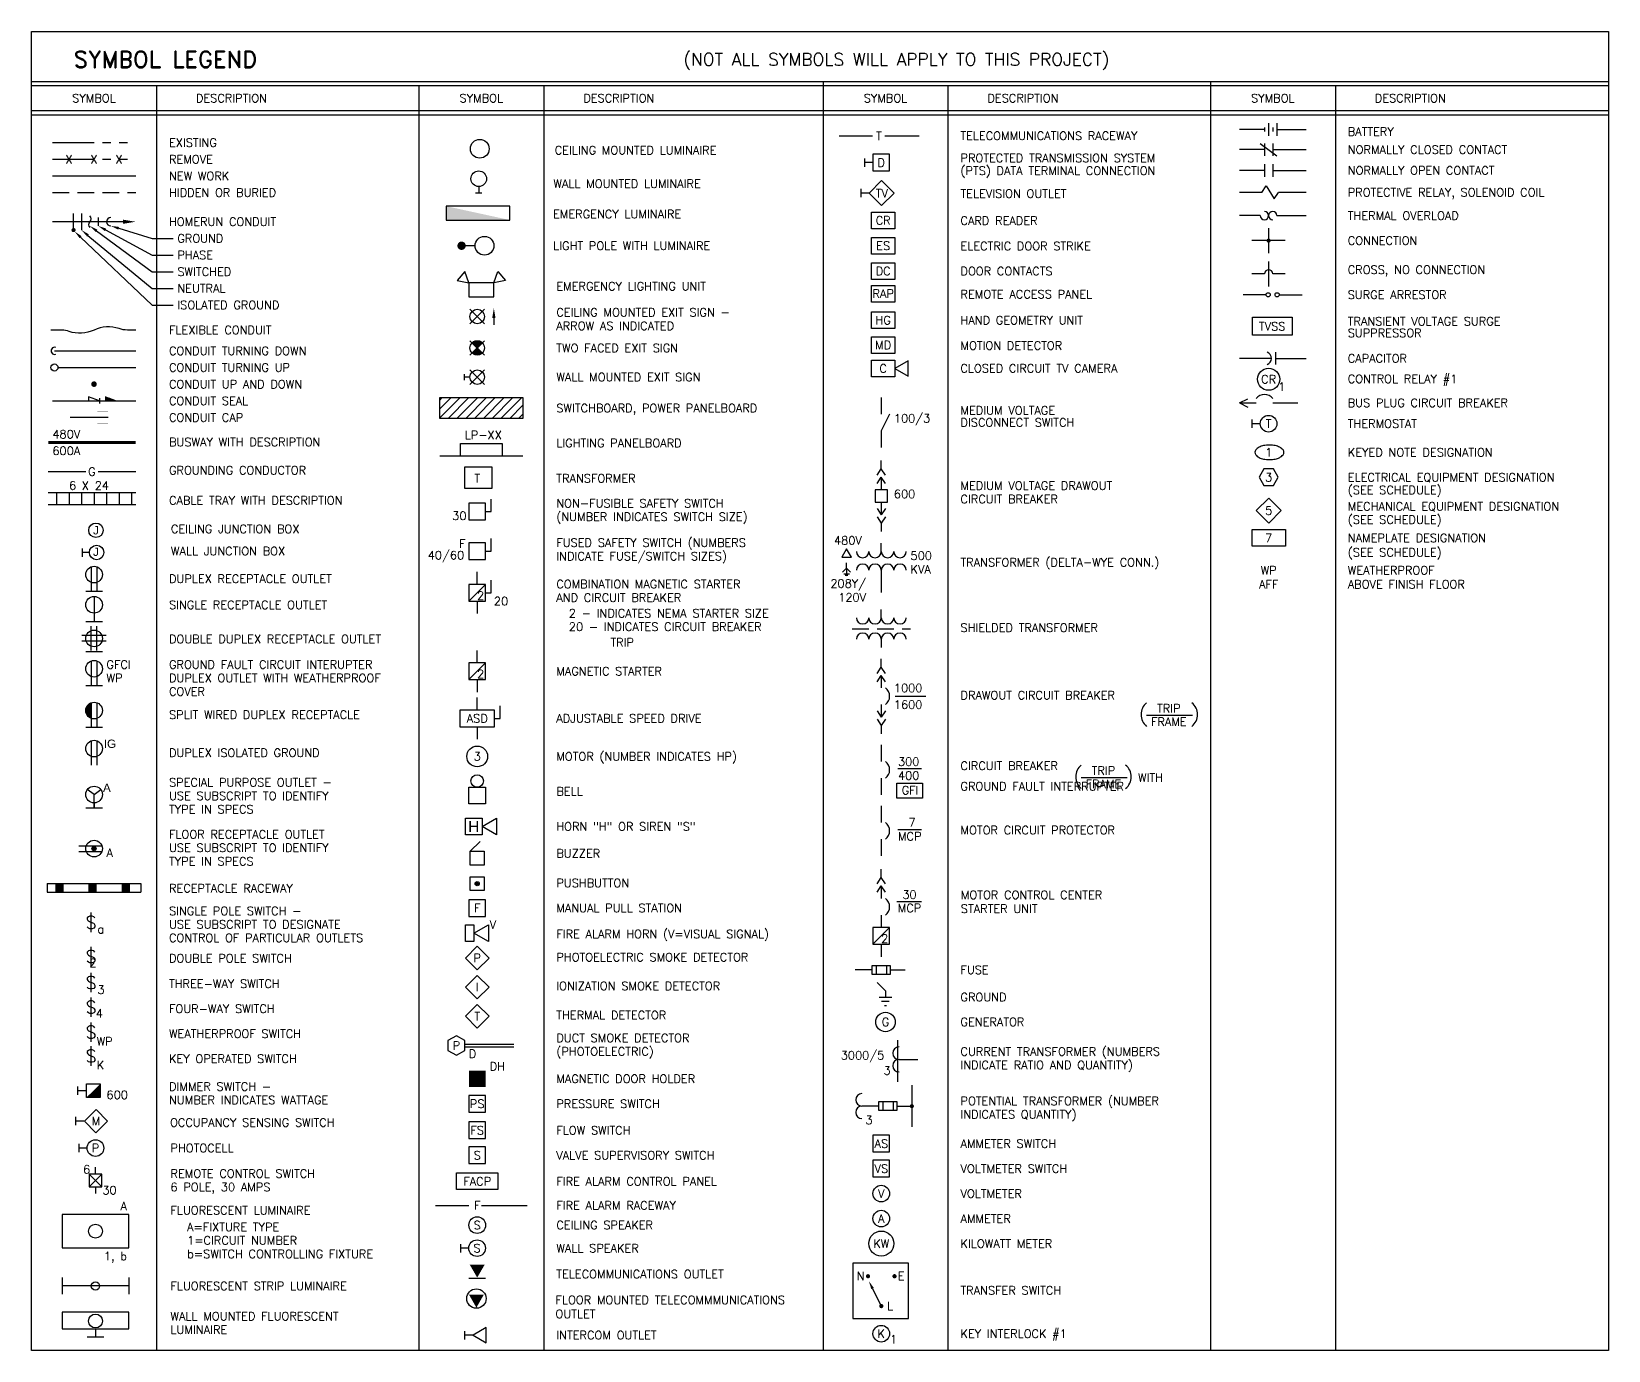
# Model space of a CAD drawing. Extents: x 4.3 to 27.9, y 0.8 to 20.6.
import ezdxf
from ezdxf.enums import TextEntityAlignment as Align

# ---------------------------------------------------------------- set-up
doc = ezdxf.new("R2010")
doc.units = 0
doc.header["$MEASUREMENT"] = 0
doc.linetypes.add('HIDDEN', pattern=[0.375, 0.25, -0.125])
doc.linetypes.add('PHANTOM2', pattern=[1.25, 0.625, -0.125, 0.125, -0.125, 0.125, -0.125])
doc.layers.get('0').update_dxf_attribs({"linetype": 'CONTINUOUS'})
doc.layers.get('Defpoints').update_dxf_attribs({"linetype": 'CONTINUOUS'})
doc.layers.add('G-ANNO-TEXT', color=7, linetype='CONTINUOUS')
doc.layers.add('text', color=7, linetype='CONTINUOUS')
doc.styles.add('ROMAND', font='romand.shx', dxfattribs={"height": 0.25})
doc.styles.add('ROMANS', font='ROMANS.shx')
doc.styles.get("Standard").update_dxf_attribs({"font": 'arial.ttf', "width": 1.001})

# ---------------------------------------------------------------- blocks, each defined once
blk = doc.blocks.new('MOTSTART')
for p, q in [((0, -6), (12, 6)), ((0, 6), (12, -6)), ((12, 6), (0, 6)), ((0, 6), (0, -6)), ((12, -6), (12, 6)), ((0, -6), (12, -6))]:
    blk.add_line(p, q)
blk = doc.blocks.new('RTELE')
blk.add_solid([(0, 0.5), (5.4, 9.9), (-5.4, 9.9)])
at = {"layer": 'text'}
blk.add_attdef('SUB', text='', height=6, dxfattribs=at).set_placement((9, 5.5), align=Align.MIDDLE)
blk = doc.blocks.new('THEROVER')
for centre, start, end in [((6, 0), 180, 90), ((18, 0), 0, 270)]:
    blk.add_arc(centre, 6, start, end)
blk = doc.blocks.new('NCCONTAC')
for p, q in [((-6, 9), (18, -9)), ((0, 9), (0, -9)), ((12, 9), (12, -9))]:
    blk.add_line(p, q)
blk = doc.blocks.new('*X40')
at = {"color": 0}
for p, q in [((125, 758.9), (125.3, 758.9)), ((125, 758.8), (125.7, 758.8)), ((125, 758.6), (126, 758.6)), ((125, 758.5), (126.3, 758.5)), ((125, 758.4), (126.7, 758.4)), ((125, 758.2), (127, 758.2)), ((125, 758.1), (127.3, 758.1)), ((125, 758), (127.7, 758)), ((125, 757.9), (128, 757.9)), ((125, 757.8), (128.3, 757.8)), ((125, 757.6), (128.7, 757.6)), ((125, 757.5), (129, 757.5)), ((125, 757.4), (129.3, 757.4)), ((125, 757.2), (129.7, 757.2)), ((125, 757.1), (130, 757.1)), ((125, 757), (130.3, 757)), ((125, 756.9), (130.7, 756.9)), ((125, 756.8), (131, 756.8)), ((125, 756.6), (131.3, 756.6)), ((125, 756.5), (131.7, 756.5)), ((125, 756.4), (132, 756.4)), ((125, 756.2), (132.3, 756.2)), ((125, 756.1), (132.7, 756.1))]:
    blk.add_line(p, q, dxfattribs=at)
blk = doc.blocks.new('TILDE')
for centre, start, end in [((1.41, -1.41), 135, 225), ((-1.41, 1.41), 315, 45)]:
    blk.add_arc(centre, 2, start, end)
blk = doc.blocks.new('MOTDISC')
for p, q in [((0, 12), (0, 0)), ((12, 12), (0, 12)), ((12, 0), (12, 12)), ((16, 6), (16, 15)), ((0, 0), (12, 0)), ((12, 6), (16, 6))]:
    blk.add_line(p, q)

msp = doc.modelspace()

# ---------------------------------------------------------------- linework, layer by layer
for p, q in [((4.274, 19.872), (27.938, 19.872)), ((4.274, 19.872), (10.087, 19.872)), ((4.274, 19.81), (10.087, 19.81)), ((6.149, 19.81), (6.149, 0.831)), ((10.087, 19.872), (16.151, 19.872)), ((10.087, 19.81), (10.087, 0.831)), ((10.087, 19.81), (16.151, 19.81)), ((11.962, 19.81), (11.962, 0.831)), ((16.151, 19.872), (16.151, 0.831)), ((16.151, 19.81), (27.938, 19.81)), ((18.026, 19.81), (18.026, 0.831)), ((21.964, 19.872), (21.964, 0.831)), ((23.839, 19.81), (23.839, 0.831)), ((4.274, 19.435), (10.087, 19.435)), ((10.087, 19.435), (16.151, 19.435)), ((16.151, 19.435), (27.938, 19.435)), ((4.274, 19.372), (10.087, 19.372)), ((10.087, 19.372), (16.151, 19.372)), ((16.151, 19.372), (27.938, 19.372)), ((22.775, 19.184), (22.775, 19.121)), ((22.838, 19.246), (22.838, 19.059)), ((22.9, 19.184), (22.9, 19.121)), ((22.963, 19.246), (22.963, 19.059)), ((16.394, 19.057), (16.894, 19.057)), ((17.081, 19.057), (17.595, 19.057)), ((22.775, 19.152), (22.4, 19.152)), ((22.963, 19.152), (23.4, 19.152)), ((16.776, 18.719), (16.776, 18.594)), ((16.901, 18.781), (16.901, 18.531)), ((17.151, 18.781), (16.901, 18.781)), ((17.151, 18.531), (17.151, 18.781)), ((22.775, 18.85), (22.4, 18.85)), ((22.9, 18.85), (23.4, 18.85)), ((16.901, 18.656), (16.776, 18.656)), ((16.901, 18.531), (17.151, 18.531)), ((22.775, 18.537), (22.4, 18.537)), ((22.775, 18.631), (22.775, 18.443)), ((22.9, 18.631), (22.9, 18.443)), ((22.9, 18.537), (23.4, 18.537)), ((10.985, 18.296), (10.985, 18.202)), ((16.719, 18.26), (16.719, 18.135)), ((17.031, 18.385), (16.844, 18.198)), ((17.219, 18.198), (17.031, 18.385)), ((22.735, 18.209), (22.8, 18.307)), ((22.8, 18.307), (22.919, 18.112)), ((11.454, 18.002), (10.495, 18.002)), ((10.495, 18.002), (10.495, 17.793)), ((10.938, 18.202), (11.032, 18.202)), ((11.454, 17.793), (11.454, 18.002)), ((16.844, 18.198), (16.719, 18.198)), ((16.844, 18.198), (17.031, 18.01)), ((17.031, 18.01), (17.219, 18.198)), ((22.735, 18.209), (22.4, 18.209)), ((22.919, 18.112), (22.985, 18.209)), ((23.4, 18.209), (22.985, 18.209)), ((5.649, 17.768), (4.587, 17.768)), ((4.899, 17.893), (4.899, 17.643)), ((5.024, 17.893), (5.024, 17.643)), ((5.274, 17.831), (5.274, 17.706)), ((10.495, 17.793), (11.454, 17.793)), ((22.713, 17.86), (22.4, 17.86)), ((22.963, 17.86), (23.4, 17.86)), ((5.011, 17.536), (6.087, 16.518)), ((5.121, 17.564), (6.087, 16.768)), ((5.25, 17.632), (6.087, 17.018)), ((5.384, 17.646), (6.087, 17.268)), ((5.582, 17.67), (6.087, 17.518)), ((6.087, 17.518), (6.399, 17.518)), ((22.838, 17.672), (22.838, 17.297)), ((10.93, 17.408), (10.79, 17.408)), ((23.088, 17.485), (22.588, 17.485)), ((6.087, 17.268), (6.399, 17.268)), ((22.838, 17.172), (22.838, 16.797)), ((6.087, 17.018), (6.399, 17.018)), ((11.212, 16.852), (10.837, 16.852)), ((10.837, 16.852), (10.837, 16.643)), ((11.212, 16.643), (11.212, 16.852)), ((22.775, 16.985), (22.588, 16.985)), ((23.088, 16.985), (22.9, 16.985)), ((6.087, 16.768), (6.399, 16.768)), ((10.837, 16.643), (11.212, 16.643)), ((22.8, 16.672), (22.456, 16.672)), ((22.996, 16.672), (23.34, 16.672)), ((6.087, 16.518), (6.399, 16.518)), ((11.071, 16.236), (10.852, 16.455)), ((11.071, 16.455), (10.852, 16.236)), ((11.212, 16.408), (11.212, 16.221)), ((10.852, 15.983), (11.071, 15.765)), ((11.071, 15.983), (10.852, 15.765)), ((11.037, 15.954), (10.887, 15.954)), ((11.03, 15.942), (10.894, 15.942)), ((11.022, 15.965), (10.901, 15.965)), ((11.019, 15.931), (10.905, 15.931)), ((11.007, 15.92), (10.916, 15.92)), ((11, 15.977), (10.924, 15.977)), ((10.996, 15.908), (10.928, 15.908)), ((10.985, 15.897), (10.939, 15.897)), ((10.973, 15.885), (10.95, 15.885)), ((10.973, 15.863), (10.95, 15.863)), ((4.618, 15.831), (5.837, 15.831)), ((11.037, 15.794), (10.887, 15.794)), ((11.03, 15.806), (10.894, 15.806)), ((11.022, 15.783), (10.901, 15.783)), ((11.019, 15.817), (10.905, 15.817)), ((11.007, 15.828), (10.916, 15.828)), ((11, 15.771), (10.924, 15.771)), ((10.996, 15.84), (10.928, 15.84)), ((10.985, 15.851), (10.939, 15.851)), ((17.428, 15.679), (17.23, 15.564)), ((17.428, 15.449), (17.428, 15.679)), ((22.88, 15.718), (22.4, 15.718)), ((22.942, 15.811), (22.942, 15.624)), ((22.942, 15.718), (23.4, 15.718)), ((4.671, 15.581), (5.837, 15.581)), ((10.767, 15.483), (10.767, 15.39)), ((10.852, 15.436), (10.767, 15.436)), ((11.071, 15.327), (10.852, 15.546)), ((10.852, 15.327), (11.071, 15.546)), ((17.23, 15.564), (17.428, 15.449)), ((4.587, 15.081), (5.837, 15.081)), ((5.295, 15.081), (5.129, 15.143)), ((5.129, 15.143), (5.129, 15.081)), ((5.129, 15.081), (5.295, 15.081)), ((5.295, 15.122), (5.295, 15.039)), ((17.026, 15.131), (17.026, 14.881)), ((22.4, 15.051), (22.525, 15.113)), ((22.4, 15.051), (22.525, 14.988)), ((22.4, 15.051), (22.65, 15.051)), ((22.9, 15.051), (23.275, 15.051)), ((5.422, 14.831), (4.854, 14.831)), ((17.151, 14.881), (17.026, 14.631)), ((22.588, 14.801), (22.588, 14.676)), ((22.713, 14.738), (22.588, 14.738)), ((10.712, 14.255), (10.712, 14.442)), ((10.712, 14.442), (11.337, 14.442)), ((11.337, 14.442), (11.337, 14.255)), ((17.026, 14.631), (17.026, 14.381)), ((10.399, 14.255), (11.649, 14.255)), ((4.524, 14.018), (5.087, 14.018)), ((5.274, 14.018), (5.837, 14.018)), ((10.772, 14.084), (10.772, 13.77)), ((11.187, 14.084), (10.772, 14.084)), ((11.187, 13.77), (11.187, 14.084)), ((16.964, 13.965), (17.026, 14.058)), ((17.026, 14.058), (17.026, 14.183)), ((17.089, 13.965), (17.026, 14.058)), ((10.772, 13.77), (11.187, 13.77)), ((17.12, 13.746), (16.932, 13.746)), ((16.932, 13.746), (16.932, 13.558)), ((16.964, 13.84), (17.026, 13.933)), ((17.089, 13.84), (17.026, 13.933)), ((17.026, 13.933), (17.026, 13.746)), ((17.12, 13.558), (17.12, 13.746)), ((4.524, 13.706), (5.837, 13.706)), ((5.837, 13.518), (4.524, 13.518)), ((4.649, 13.706), (4.649, 13.518)), ((4.837, 13.706), (4.837, 13.518)), ((5.024, 13.706), (5.024, 13.518)), ((5.212, 13.706), (5.212, 13.518)), ((5.399, 13.706), (5.399, 13.518)), ((5.587, 13.706), (5.587, 13.518)), ((5.774, 13.706), (5.774, 13.518)), ((10.837, 13.543), (10.837, 13.293)), ((11.087, 13.543), (10.837, 13.543)), ((11.087, 13.293), (11.087, 13.543)), ((11.17, 13.418), (11.17, 13.605)), ((16.932, 13.558), (17.12, 13.558)), ((17.026, 13.558), (17.026, 13.371)), ((10.837, 13.293), (11.087, 13.293)), ((11.087, 13.418), (11.17, 13.418)), ((16.964, 13.465), (17.026, 13.371)), ((16.964, 13.34), (17.026, 13.246)), ((17.089, 13.465), (17.026, 13.371)), ((17.089, 13.34), (17.026, 13.246)), ((17.026, 13.246), (17.026, 13.121)), ((5.032, 12.867), (5.032, 12.742)), ((5.137, 12.805), (5.032, 12.805)), ((10.837, 12.952), (10.837, 12.702)), ((11.087, 12.952), (10.837, 12.952)), ((11.087, 12.702), (11.087, 12.952)), ((11.087, 12.827), (11.17, 12.827)), ((11.17, 12.827), (11.17, 13.015)), ((17.026, 12.819), (17.026, 12.944)), ((5.17, 12.591), (5.17, 12.223)), ((5.254, 12.591), (5.254, 12.223)), ((10.837, 12.702), (11.087, 12.702)), ((16.505, 12.569), (16.446, 12.51)), ((16.505, 12.569), (16.505, 12.652)), ((16.505, 12.569), (16.505, 12.486)), ((16.505, 12.569), (16.564, 12.51)), ((11.087, 12.325), (10.837, 12.075)), ((10.962, 12.325), (10.962, 12.513)), ((16.464, 12.486), (16.547, 12.486)), ((16.484, 12.465), (16.526, 12.465)), ((16.505, 12.444), (16.505, 12.444)), ((17.026, 12.538), (17.026, 12.205)), ((5.087, 12.223), (5.337, 12.223)), ((5.212, 12.145), (5.212, 11.77)), ((10.962, 12.075), (10.962, 11.888)), ((17.026, 11.826), (17.026, 11.951)), ((5.087, 11.77), (5.337, 11.77)), ((5.17, 11.332), (5.17, 11.699)), ((5.254, 11.332), (5.254, 11.699)), ((5.396, 11.557), (5.028, 11.557)), ((5.396, 11.474), (5.028, 11.474)), ((17.026, 11.503), (17.026, 11.378)), ((5.087, 11.318), (5.337, 11.318)), ((5.17, 11.179), (5.17, 10.811)), ((5.254, 11.179), (5.254, 10.811)), ((10.837, 11.149), (10.837, 10.899)), ((11.087, 11.149), (10.837, 10.899)), ((11.087, 11.149), (10.837, 11.149)), ((10.962, 11.149), (10.962, 11.336)), ((11.087, 10.899), (11.087, 11.149)), ((17.026, 11.085), (17.026, 11.21)), ((10.837, 10.899), (11.087, 10.899)), ((10.962, 10.899), (10.962, 10.711)), ((16.964, 10.991), (17.026, 11.085)), ((16.964, 10.866), (17.026, 10.96)), ((17.089, 10.991), (17.026, 11.085)), ((17.089, 10.866), (17.026, 10.96)), ((17.026, 10.96), (17.026, 10.772)), ((5.087, 10.811), (5.337, 10.811)), ((5.097, 10.391), (5.097, 10.474)), ((5.108, 10.37), (5.108, 10.495)), ((5.118, 10.36), (5.118, 10.505)), ((5.129, 10.349), (5.129, 10.516)), ((5.139, 10.339), (5.139, 10.526)), ((5.149, 10.328), (5.149, 10.537)), ((5.16, 10.328), (5.16, 10.537)), ((5.17, 10.55), (5.17, 10.183)), ((5.254, 10.55), (5.254, 10.183)), ((10.7, 10.441), (10.7, 10.191)), ((11.223, 10.441), (10.7, 10.441)), ((10.962, 10.441), (10.962, 10.628)), ((11.223, 10.191), (11.223, 10.441)), ((11.307, 10.316), (11.307, 10.503)), ((16.964, 10.428), (17.026, 10.335)), ((17.026, 10.522), (17.026, 10.335)), ((17.089, 10.428), (17.026, 10.335)), ((17.234, 10.647), (17.693, 10.647)), ((5.087, 10.183), (5.337, 10.183)), ((10.7, 10.191), (11.223, 10.191)), ((10.962, 10.191), (10.962, 10.003)), ((11.223, 10.316), (11.307, 10.316)), ((16.964, 10.303), (17.026, 10.21)), ((17.089, 10.303), (17.026, 10.21)), ((17.026, 10.21), (17.026, 10.085)), ((21.007, 10.363), (21.695, 10.363)), ((5.17, 9.979), (5.17, 9.612)), ((5.254, 9.979), (5.254, 9.612)), ((17.026, 9.917), (17.026, 9.667)), ((17.276, 9.562), (17.63, 9.562)), ((5.212, 9.173), (5.111, 9.247)), ((5.212, 9.173), (5.313, 9.247)), ((10.837, 9.284), (11.087, 9.284)), ((10.837, 9.034), (10.837, 9.284)), ((11.087, 9.284), (11.087, 9.034)), ((17.026, 9.417), (17.026, 9.167)), ((20.026, 9.429), (20.714, 9.429)), ((5.212, 8.975), (5.212, 9.173)), ((5.212, 9.037), (5.212, 8.975)), ((11.087, 9.034), (10.837, 9.034)), ((17.026, 9.004), (17.026, 8.754)), ((5.087, 8.975), (5.337, 8.975)), ((10.785, 8.568), (10.785, 8.818)), ((10.785, 8.818), (11.035, 8.818)), ((11.035, 8.818), (11.035, 8.568)), ((11.035, 8.693), (11.254, 8.818)), ((11.254, 8.818), (11.254, 8.568)), ((11.035, 8.568), (10.785, 8.568)), ((11.254, 8.568), (11.035, 8.693)), ((17.276, 8.65), (17.63, 8.65)), ((4.983, 8.403), (5.33, 8.403)), ((4.983, 8.32), (5.33, 8.32)), ((10.858, 8.321), (11.005, 8.468)), ((10.858, 8.113), (10.858, 8.321)), ((10.858, 8.321), (11.066, 8.321)), ((11.066, 8.321), (11.066, 8.113)), ((17.026, 8.504), (17.026, 8.254)), ((11.066, 8.113), (10.858, 8.113)), ((17.026, 7.927), (17.026, 8.052)), ((4.509, 7.836), (5.915, 7.836)), ((4.509, 7.836), (4.509, 7.706)), ((5.915, 7.836), (5.915, 7.706)), ((10.858, 7.731), (10.858, 7.939)), ((10.858, 7.939), (11.066, 7.939)), ((11.066, 7.939), (11.066, 7.731)), ((16.964, 7.833), (17.026, 7.927)), ((17.089, 7.833), (17.026, 7.927)), ((4.509, 7.706), (5.915, 7.706)), ((10.837, 7.595), (10.837, 7.345)), ((11.087, 7.595), (10.837, 7.595)), ((11.066, 7.731), (10.858, 7.731)), ((11.087, 7.345), (11.087, 7.595)), ((16.964, 7.708), (17.026, 7.802)), ((17.089, 7.708), (17.026, 7.802)), ((17.026, 7.802), (17.026, 7.614)), ((5.164, 7.401), (5.164, 7.109)), ((10.837, 7.345), (11.087, 7.345)), ((17.026, 7.364), (17.026, 7.177)), ((17.257, 7.568), (17.627, 7.568)), ((10.785, 6.97), (10.785, 7.22)), ((10.785, 7.22), (10.91, 7.22)), ((10.91, 7.095), (11.129, 7.22)), ((10.91, 7.22), (10.91, 6.97)), ((11.129, 7.22), (11.129, 6.97)), ((16.901, 7.177), (16.901, 6.927)), ((17.151, 7.177), (16.901, 6.927)), ((17.151, 7.177), (16.901, 7.177)), ((17.151, 6.927), (17.151, 7.177)), ((5.164, 6.889), (5.164, 6.597)), ((10.91, 6.97), (10.785, 6.97)), ((10.962, 6.897), (10.785, 6.72)), ((11.129, 6.97), (10.91, 7.095)), ((11.139, 6.72), (10.962, 6.897)), ((16.901, 6.927), (17.151, 6.927)), ((17.026, 6.927), (17.026, 6.739)), ((10.785, 6.72), (10.962, 6.543)), ((10.962, 6.543), (11.139, 6.72)), ((5.164, 6.498), (5.164, 6.206)), ((10.962, 6.459), (10.785, 6.283)), ((11.139, 6.283), (10.962, 6.459)), ((16.884, 6.543), (16.634, 6.543)), ((17.165, 6.605), (16.884, 6.605)), ((16.884, 6.605), (16.884, 6.48)), ((16.884, 6.48), (17.165, 6.48)), ((16.947, 6.605), (16.947, 6.48)), ((17.103, 6.605), (17.103, 6.48)), ((17.165, 6.48), (17.165, 6.605)), ((17.165, 6.543), (17.384, 6.543)), ((10.785, 6.283), (10.962, 6.106)), ((10.962, 6.106), (11.139, 6.283)), ((16.964, 6.351), (17.089, 6.226)), ((17.089, 6.226), (17.089, 6.132)), ((5.164, 6.128), (5.164, 5.836)), ((10.962, 6.022), (10.785, 5.845)), ((11.139, 5.845), (10.962, 6.022)), ((16.995, 6.132), (17.182, 6.132)), ((17.031, 6.07), (17.146, 6.07)), ((17.073, 6.007), (17.104, 6.007)), ((5.164, 5.754), (5.164, 5.462)), ((10.785, 5.845), (10.962, 5.668)), ((10.962, 5.668), (11.139, 5.845)), ((10.649, 5.553), (10.523, 5.48)), ((10.523, 5.48), (10.523, 5.334)), ((10.776, 5.48), (10.649, 5.553)), ((10.776, 5.334), (10.776, 5.48)), ((17.271, 5.489), (17.271, 4.864)), ((5.164, 5.396), (5.164, 5.104)), ((10.523, 5.334), (10.649, 5.261)), ((10.649, 5.261), (10.776, 5.334)), ((10.776, 5.428), (11.514, 5.428)), ((10.776, 5.386), (11.514, 5.386)), ((17.292, 5.198), (17.573, 5.198)), ((4.962, 4.791), (4.962, 4.666)), ((5.097, 4.625), (5.097, 4.833)), ((5.097, 4.833), (5.306, 4.833)), ((5.306, 4.833), (5.306, 4.625)), ((17.485, 4.81), (17.485, 4.185)), ((5.087, 4.729), (4.962, 4.729)), ((5.306, 4.625), (5.097, 4.625)), ((10.837, 4.657), (10.837, 4.407)), ((11.087, 4.657), (10.837, 4.657)), ((11.087, 4.407), (11.087, 4.657)), ((16.985, 4.497), (16.735, 4.497)), ((17.266, 4.56), (16.985, 4.56)), ((16.985, 4.56), (16.985, 4.435)), ((17.047, 4.56), (17.047, 4.435)), ((17.204, 4.56), (17.204, 4.435)), ((17.266, 4.435), (17.266, 4.56)), ((17.266, 4.497), (17.485, 4.497)), ((4.932, 4.337), (4.932, 4.212)), ((5.057, 4.274), (4.932, 4.274)), ((10.837, 4.407), (11.087, 4.407)), ((10.837, 4.26), (10.837, 4.01)), ((11.087, 4.26), (10.837, 4.26)), ((11.087, 4.01), (11.087, 4.26)), ((16.985, 4.435), (17.266, 4.435)), ((16.901, 4.06), (16.901, 3.81)), ((17.151, 4.06), (16.901, 4.06)), ((17.151, 3.81), (17.151, 4.06)), ((4.984, 3.931), (4.984, 3.806)), ((5.109, 3.868), (4.984, 3.868)), ((10.837, 4.01), (11.087, 4.01)), ((11.087, 3.885), (10.837, 3.885)), ((10.837, 3.885), (10.837, 3.635)), ((11.087, 3.635), (11.087, 3.885)), ((16.901, 3.81), (17.151, 3.81)), ((5.234, 3.475), (5.234, 3.58)), ((10.837, 3.635), (11.087, 3.635)), ((10.649, 3.494), (11.274, 3.494)), ((10.649, 3.244), (10.649, 3.494)), ((11.274, 3.494), (11.274, 3.244)), ((5.234, 3.288), (5.234, 3.184)), ((11.274, 3.244), (10.649, 3.244)), ((4.734, 2.872), (4.734, 2.372)), ((5.734, 2.872), (4.734, 2.872)), ((5.734, 2.372), (5.734, 2.872)), ((10.337, 3.008), (10.837, 3.008)), ((11.024, 3.008), (11.712, 3.008)), ((4.734, 2.372), (5.734, 2.372)), ((10.71, 2.428), (10.71, 2.303)), ((10.835, 2.366), (10.71, 2.366)), ((17.432, 2.143), (16.599, 2.143)), ((16.599, 2.143), (16.599, 1.31)), ((17.432, 1.31), (17.432, 2.143)), ((4.734, 1.924), (4.734, 1.674)), ((5.734, 1.924), (5.734, 1.674)), ((10.837, 1.914), (11.087, 1.914)), ((5.734, 1.799), (4.734, 1.799)), ((16.895, 1.76), (17.026, 1.497)), ((5.734, 1.408), (4.734, 1.408)), ((4.734, 1.408), (4.734, 1.158)), ((5.734, 1.158), (5.734, 1.408)), ((16.599, 1.31), (17.432, 1.31)), ((4.734, 1.158), (5.734, 1.158)), ((5.359, 1.033), (5.109, 1.033)), ((5.234, 1.158), (5.234, 1.033)), ((10.774, 0.998), (10.774, 1.123)), ((10.899, 1.061), (10.774, 1.061)), ((11.097, 1.176), (10.899, 1.061)), ((10.899, 1.061), (11.097, 0.946)), ((11.097, 0.946), (11.097, 1.176))]:
    msp.add_line(p, q)
at = {"linetype": 'PHANTOM2'}
for p, q in [((4.587, 18.956), (5.837, 18.956)), ((4.587, 18.706), (5.837, 18.706))]:
    msp.add_line(p, q, dxfattribs=at)
at = {"color": 7}
msp.add_line((4.587, 18.456), (5.837, 18.456), dxfattribs=at)
at = {"linetype": 'HIDDEN'}
for p, q in [((4.587, 18.206), (5.837, 18.206)), ((16.589, 11.659), (17.464, 11.659))]:
    msp.add_line(p, q, dxfattribs=at)
at = {"color": 0}
for p, q in [((10.399, 14.826), (10.704, 15.13)), ((10.399, 15.091), (10.438, 15.13)), ((10.399, 14.959), (10.571, 15.13)), ((10.524, 14.818), (10.836, 15.13)), ((10.656, 14.818), (10.969, 15.13)), ((10.789, 14.818), (11.101, 15.13)), ((10.921, 14.818), (11.234, 15.13)), ((11.054, 14.818), (11.367, 15.13)), ((11.187, 14.818), (11.499, 15.13)), ((11.319, 14.818), (11.632, 15.13)), ((11.452, 14.818), (11.649, 15.016)), ((11.584, 14.818), (11.649, 14.883))]:
    msp.add_line(p, q, dxfattribs=at)
for points in [[(16.879, 17.911), (17.23, 17.911), (17.23, 17.661), (16.879, 17.661), (16.879, 17.911)], [(16.879, 17.531), (17.23, 17.531), (17.23, 17.281), (16.879, 17.281), (16.879, 17.531)], [(16.879, 17.151), (17.23, 17.151), (17.23, 16.901), (16.879, 16.901), (16.879, 17.151)], [(16.879, 16.812), (17.23, 16.812), (17.23, 16.562), (16.879, 16.562), (16.879, 16.812)], [(16.879, 16.414), (17.23, 16.414), (17.23, 16.164), (16.879, 16.164), (16.879, 16.414)], [(16.879, 16.041), (17.23, 16.041), (17.23, 15.791), (16.879, 15.791), (16.879, 16.041)], [(16.879, 15.689), (17.23, 15.689), (17.23, 15.439), (16.879, 15.439), (16.879, 15.689)], [(22.589, 13.148), (23.089, 13.148), (23.089, 12.898), (22.589, 12.898), (22.589, 13.148)]]:
    msp.add_lwpolyline(points)
for points, const_width in [([(4.889, 17.643, 1), (4.92, 17.643, 1)], 0.0312), ([(22.822, 17.485, 1), (22.853, 17.485, 1)], 0.0312), ([(10.696, 17.408, 1), (10.759, 17.408, 1)], 0.0624), ([(5.191, 15.331, 1), (5.233, 15.331, 1)], 0.0417), ([(17.469, 4.497, 1), (17.5, 4.497, 1)], 0.0312), ([(16.811, 1.945, 1), (16.842, 1.945, 1)], 0.0312), ([(17.208, 1.945, 1), (17.24, 1.945, 1)], 0.0312), ([(17.01, 1.497, 1), (17.042, 1.497, 1)], 0.0312)]:
    msp.add_lwpolyline(points, format="xyb", close=True, dxfattribs=dict(const_width=const_width))
for points in [[(10.837, 16.852), (10.778, 17.019), (10.662, 16.884)], [(11.212, 16.852), (11.271, 17.019), (11.386, 16.884)], [(10.399, 15.13), (11.649, 15.13), (11.649, 14.818), (10.399, 14.818)], [(22.911, 13.808), (22.983, 13.933), (22.911, 14.058), (22.766, 14.058), (22.694, 13.933), (22.766, 13.808)], [(22.839, 13.247), (23.026, 13.434), (22.839, 13.622), (22.651, 13.434)], [(16.577, 12.736), (16.505, 12.861), (16.433, 12.736)], [(5.416, 4.273), (5.242, 4.448), (5.067, 4.274), (5.241, 4.099)], [(17.151, 3.685), (16.901, 3.685), (16.901, 3.435), (17.151, 3.435)]]:
    msp.add_lwpolyline(points, close=True)
msp.add_lwpolyline([(5.837, 16.143), (5.712, 16.143, -0.082763), (5.587, 16.164, 0.195327), (5.212, 16.143, -0.195327), (4.837, 16.122, 0.066549), (4.733, 16.143), (4.566, 16.143)], format="xyb")
for points, const_width in [([(5.262, 14.914), (5.422, 14.914), (5.422, 14.747), (5.262, 14.747)], 0.00417), ([(4.524, 14.456), (5.837, 14.456)], 0.0417), ([(4.629, 7.768), (4.754, 7.768)], 0.125), ([(5.129, 7.768), (5.254, 7.768)], 0.125), ([(5.629, 7.768), (5.754, 7.768)], 0.125)]:
    msp.add_lwpolyline(points, dxfattribs=dict(const_width=const_width))
msp.add_lwpolyline([(22.63, 14.308, 0.174705), (22.644, 14.271, 0.104203), (22.694, 14.23, 0.064948), (22.761, 14.207, 0.051099), (22.849, 14.198, 0.051099), (22.938, 14.207, 0.064948), (23.004, 14.23, 0.104203), (23.054, 14.271, 0.174705), (23.068, 14.308, 0.174705), (23.054, 14.345, 0.104203), (23.004, 14.385, 0.064948), (22.938, 14.408, 0.051099), (22.849, 14.417, 0.051099), (22.761, 14.408, 0.064948), (22.694, 14.385, 0.104203), (22.644, 14.345, 0.174705)], format="xyb", close=True)
for centre, radius in [((11, 18.863), 0.141), ((10.985, 18.413), 0.117), ((11.071, 17.408), 0.141), ((22.831, 16.672), 0.0312), ((22.965, 16.672), 0.0312), ((10.962, 16.346), 0.109), ((10.962, 15.874), 0.109), ((4.618, 15.581), 0.0527), ((10.962, 15.436), 0.109), ((22.838, 15.405), 0.166), ((22.838, 14.738), 0.125), ((5.241, 13.138), 0.109), ((5.251, 12.805), 0.109), ((5.212, 12.473), 0.125), ((5.212, 12.02), 0.125), ((5.212, 11.515), 0.125), ((5.212, 11.061), 0.125), ((5.212, 10.433), 0.125), ((5.212, 9.862), 0.125), ((10.962, 9.745), 0.156), ((10.962, 9.377), 0.0938), ((5.212, 9.173), 0.125), ((5.212, 8.361), 0.125), ((5.212, 8.361), 0.0312), ((5.212, 8.361), 0.0208), ((5.212, 8.361), 0.0104), ((10.962, 7.835), 0.0312), ((10.962, 7.835), 0.0208), ((10.962, 7.835), 0.0104), ((17.089, 5.76), 0.146), ((5.234, 3.868), 0.125), ((17.026, 3.185), 0.125), ((17.026, 2.81), 0.125), ((5.234, 2.622), 0.104), ((10.962, 2.712), 0.125), ((17.026, 2.435), 0.188), ((10.96, 2.366), 0.125), ((5.234, 1.799), 0.0625), ((10.95, 1.61), 0.146), ((5.234, 1.273), 0.104), ((17.026, 1.083), 0.125)]:
    msp.add_circle(centre, radius)
for centre, radius, start, end in [((5.462, 17.768), 0.0625, 90, 270), ((22.838, 16.985), 0.0625, 0, 180), ((4.621, 15.831), 0.0527, 70.5288, 289.4712), ((22.779, 15.718), 0.101, 292.1663, 67.8337), ((22.775, 15.02), 0.156, 36.8699, 143.1301), ((16.745, 12.819), 0.0938, 180, 0), ((16.932, 12.819), 0.0938, 180, 0), ((17.12, 12.819), 0.0938, 180, 0), ((17.307, 12.819), 0.0938, 180, 0), ((16.745, 12.538), 0.0938, 0, 180), ((16.932, 12.538), 0.0938, 0, 180), ((17.12, 12.538), 0.0938, 0, 180), ((17.307, 12.538), 0.0938, 0, 180), ((16.745, 11.826), 0.0938, 180, 0), ((16.745, 11.503), 0.0938, 0, 180), ((16.932, 11.826), 0.0938, 180, 0), ((16.932, 11.503), 0.0938, 0, 180), ((17.12, 11.826), 0.0938, 180, 0), ((17.12, 11.503), 0.0938, 0, 180), ((17.307, 11.826), 0.0938, 180, 0), ((17.307, 11.503), 0.0938, 0, 180), ((16.995, 10.647), 0.156, 306.8699, 53.1301), ((21.153, 10.373), 0.229, 129.4725, 230.5275), ((21.542, 10.373), 0.229, 309.4725, 50.5275), ((16.995, 9.542), 0.156, 306.8699, 53.1301), ((20.172, 9.439), 0.229, 129.4725, 230.5275), ((20.547, 9.439), 0.229, 309.4725, 50.5275), ((16.995, 8.629), 0.156, 306.8699, 53.1301), ((16.995, 7.489), 0.156, 306.8699, 53.1301), ((17.292, 5.291), 0.0938, 90, 270), ((17.292, 5.104), 0.0938, 90, 270), ((16.735, 4.591), 0.0938, 90, 270), ((16.735, 4.404), 0.0938, 90, 270)]:
    msp.add_arc(centre, radius, start, end)
for points in [[(10.495, 18.002), (10.495, 17.793), (11.454, 17.793)], [(5.649, 17.799), (5.649, 17.737), (5.837, 17.768)], [(4.997, 17.521), (5.025, 17.551), (4.92, 17.622)], [(5.108, 17.547), (5.134, 17.58), (5.024, 17.643)], [(5.238, 17.615), (5.262, 17.648), (5.149, 17.706)], [(5.375, 17.628), (5.394, 17.665), (5.274, 17.706)], [(5.576, 17.65), (5.588, 17.69), (5.462, 17.706)], [(11.188, 16.325), (11.236, 16.325), (11.212, 16.471)], [(10.837, 5.032), (10.837, 4.782), (11.087, 5.032), (11.087, 4.782)], [(5.306, 4.833), (5.097, 4.625), (5.306, 4.625)], [(10.962, 1.925), (11.075, 2.12), (10.849, 2.12)], [(16.876, 1.751), (16.913, 1.77), (16.839, 1.872)]]:
    msp.add_solid(points)
at = {"layer": 'Defpoints'}
msp.add_lwpolyline([(4.274, 20.622), (27.938, 20.622), (27.938, 0.831), (4.274, 0.831)], close=True, dxfattribs=at)
at = {"layer": 'G-ANNO-TEXT'}
for points in [[(22.597, 16.334), (23.193, 16.334), (23.193, 16.064), (22.597, 16.064)], [(17.258, 9.344), (17.645, 9.344), (17.645, 9.121), (17.258, 9.121)]]:
    msp.add_lwpolyline(points, close=True, dxfattribs=at)

# ---------------------------------------------------------------- block references
for name, p, xscale, yscale, zscale in [('NCCONTAC', (22.775, 18.85), 0.0104166666666714, 0.0104166666666714, 0.0104166666666714), ('TILDE', (5.149, 17.768), 0.03125, 0.03125, 0.03125), ('THEROVER', (22.713, 17.86), 0.0104166666666714, 0.0104166666666714, 0.0104166666666714), ('*X40', (2.776, -0.669), 0.0208333333333286, 0.0208333333333286, 0.0208333333333286), ('MOTDISC', (10.837, 12.075), 0.0208333333333286, 0.0208333333333286, 0.0208333333333286), ('MOTSTART', (5.14, 3.382), 0.015625, 0.015625, 0.015625), ('RTELE', (10.95, 1.464), 0.0208333333333286, 0.0208333333333286, 0.0208333333333286)]:
    msp.add_blockref(name, p, dxfattribs=dict(xscale=xscale, yscale=yscale, zscale=zscale))

# ---------------------------------------------------------------- texts
for s, height, style, p in [('SYMBOL LEGEND', 0.25, 'ROMAND', (4.907, 20.08)), ('(NOT ALL SYMBOLS WILL APPLY TO THIS PROJECT)', 0.1875, 'ROMANS', (14.057, 20.111)), ('BATTERY', 0.125, 'ROMANS', (24.025, 19.059)), ('EXISTING', 0.125, 'ROMANS', (6.337, 18.893)), ('TELECOMMUNICATIONS RACEWAY', 0.125, 'ROMANS', (18.212, 18.995)), ('REMOVE', 0.125, 'ROMANS', (6.337, 18.643)), ('CEILING MOUNTED LUMINAIRE', 0.125, 'ROMANS', (12.125, 18.779)), ('PROTECTED TRANSMISSION SYSTEM', 0.125, 'ROMANS', (18.214, 18.662)), ('NORMALLY CLOSED CONTACT', 0.125, 'ROMANS', (24.025, 18.787)), ('NEW WORK', 0.125, 'ROMANS', (6.337, 18.393)), ('(PTS) DATA TERMINAL CONNECTION', 0.125, 'ROMANS', (18.214, 18.471)), ('NORMALLY OPEN CONTACT', 0.125, 'ROMANS', (24.025, 18.475)), ('HIDDEN OR BURIED', 0.125, 'ROMANS', (6.337, 18.143)), ('WALL MOUNTED LUMINAIRE', 0.125, 'ROMANS', (12.105, 18.276)), ('TELEVISION OUTLET', 0.125, 'ROMANS', (18.214, 18.128)), ('PROTECTIVE RELAY, SOLENOID COIL', 0.125, 'ROMANS', (24.025, 18.147)), ('HOMERUN CONDUIT', 0.125, 'ROMANS', (6.337, 17.706)), ('EMERGENCY LUMINAIRE', 0.125, 'ROMANS', (12.1, 17.82)), ('CARD READER', 0.125, 'ROMANS', (18.214, 17.722)), ('THERMAL OVERLOAD', 0.125, 'ROMANS', (24.025, 17.797)), ('GROUND', 0.125, 'ROMANS', (6.462, 17.456)), ('CONNECTION', 0.125, 'ROMANS', (24.025, 17.422)), ('PHASE', 0.125, 'ROMANS', (6.462, 17.206)), ('LIGHT POLE WITH LUMINAIRE', 0.125, 'ROMANS', (12.102, 17.345)), ('ELECTRIC DOOR STRIKE', 0.125, 'ROMANS', (18.214, 17.341)), ('SWITCHED', 0.125, 'ROMANS', (6.462, 16.956)), ('DOOR CONTACTS', 0.125, 'ROMANS', (18.214, 16.964)), ('CROSS, NO CONNECTION', 0.125, 'ROMANS', (24.025, 16.985)), ('NEUTRAL', 0.125, 'ROMANS', (6.462, 16.706)), ('EMERGENCY LIGHTING UNIT', 0.125, 'ROMANS', (12.149, 16.738)), ('ISOLATED GROUND', 0.125, 'ROMANS', (6.462, 16.456)), ('REMOTE ACCESS PANEL', 0.125, 'ROMANS', (18.214, 16.618)), ('SURGE ARRESTOR', 0.125, 'ROMANS', (24.025, 16.61)), ('CEILING MOUNTED EXIT SIGN -', 0.125, 'ROMANS', (12.149, 16.346)), ('HAND GEOMETRY UNIT', 0.125, 'ROMANS', (18.214, 16.228)), ('TRANSIENT VOLTAGE SURGE', 0.125, 'ROMANS', (24.025, 16.212)), ('FLEXIBLE CONDUIT', 0.125, 'ROMANS', (6.337, 16.081)), ('ARROW AS INDICATED', 0.125, 'ROMANS', (12.149, 16.143)), ('SUPPRESSOR', 0.125, 'ROMANS', (24.025, 16.037)), ('CONDUIT TURNING DOWN', 0.125, 'ROMANS', (6.337, 15.768)), ('TWO FACED EXIT SIGN', 0.125, 'ROMANS', (12.149, 15.811)), ('MOTION DETECTOR', 0.125, 'ROMANS', (18.214, 15.848)), ('CONDUIT TURNING UP', 0.125, 'ROMANS', (6.337, 15.518)), ('CLOSED CIRCUIT TV CAMERA', 0.125, 'ROMANS', (18.212, 15.506)), ('CAPACITOR', 0.125, 'ROMANS', (24.025, 15.655)), ('CONDUIT UP AND DOWN', 0.125, 'ROMANS', (6.337, 15.268)), ('WALL MOUNTED EXIT SIGN', 0.125, 'ROMANS', (12.149, 15.374)), ('CONTROL RELAY #1', 0.125, 'ROMANS', (24.025, 15.348)), ('1', 0.125, 'ROMANS', (22.98, 15.229)), ('CONDUIT SEAL', 0.125, 'ROMANS', (6.337, 15.018)), ('SWITCHBOARD, POWER PANELBOARD', 0.125, 'ROMANS', (12.149, 14.909)), ('MEDIUM VOLTAGE', 0.125, 'ROMANS', (18.214, 14.875)), ('BUS PLUG CIRCUIT BREAKER', 0.125, 'ROMANS', (24.025, 14.988)), ('CONDUIT CAP', 0.125, 'ROMANS', (6.337, 14.768)), ('100/3', 0.125, 'ROMANS', (17.214, 14.756)), ('DISCONNECT SWITCH', 0.125, 'ROMANS', (18.214, 14.694)), ('THERMOSTAT', 0.125, 'ROMANS', (24.025, 14.676)), ('480V', 0.125, 'ROMANS', (4.587, 14.518)), ('BUSWAY WITH DESCRIPTION', 0.125, 'ROMANS', (6.337, 14.399)), ('LP-XX', 0.125, 'ROMANS', (10.774, 14.505)), ('LIGHTING PANELBOARD', 0.125, 'ROMANS', (12.149, 14.385)), ('600A', 0.125, 'ROMANS', (4.587, 14.268)), ('KEYED NOTE DESIGNATION', 0.125, 'ROMANS', (24.026, 14.245)), ('GROUNDING CONDUCTOR', 0.125, 'ROMANS', (6.337, 13.976)), ('TRANSFORMER', 0.125, 'ROMANS', (12.149, 13.855)), ('ELECTRICAL EQUIPMENT DESIGNATION', 0.125, 'ROMANS', (24.026, 13.87)), ('6 X 24', 0.125, 'ROMANS', (4.837, 13.747)), ('600', 0.125, 'ROMANS', (17.214, 13.621)), ('MEDIUM VOLTAGE DRAWOUT', 0.125, 'ROMANS', (18.214, 13.746)), ('(SEE SCHEDULE)', 0.125, 'ROMANS', (24.026, 13.68)), ('CABLE TRAY WITH DESCRIPTION', 0.125, 'ROMANS', (6.337, 13.524)), ('NON-FUSIBLE SAFETY SWITCH', 0.125, 'ROMANS', (12.149, 13.48)), ('CIRCUIT BREAKER', 0.125, 'ROMANS', (18.214, 13.543)), ('MECHANICAL EQUIPMENT DESIGNATION', 0.125, 'ROMANS', (24.026, 13.434)), ('30', 0.125, 'ROMANS', (10.587, 13.293)), ('(NUMBER INDICATES SWITCH SIZE)', 0.125, 'ROMANS', (12.149, 13.278)), ('(SEE SCHEDULE)', 0.125, 'ROMANS', (24.026, 13.235)), ('CEILING JUNCTION BOX', 0.125, 'ROMANS', (6.366, 13.096)), ('FUSED SAFETY SWITCH (NUMBERS', 0.125, 'ROMANS', (12.149, 12.89)), ('NAMEPLATE DESIGNATION', 0.125, 'ROMANS', (24.026, 12.961)), ('WALL JUNCTION BOX', 0.125, 'ROMANS', (6.366, 12.763)), ('40/60', 0.125, 'ROMANS', (10.22, 12.702)), ('F', 0.125, 'ROMANS', (10.691, 12.876)), ('INDICATE FUSE/SWITCH SIZES)', 0.125, 'ROMANS', (12.149, 12.687)), ('500', 0.125, 'ROMANS', (17.464, 12.694)), ('(SEE SCHEDULE)', 0.125, 'ROMANS', (24.026, 12.744)), ('KVA', 0.125, 'ROMANS', (17.464, 12.492)), ('TRANSFORMER (DELTA-WYE CONN.)', 0.125, 'ROMANS', (18.214, 12.595)), ('WEATHERPROOF', 0.125, 'ROMANS', (24.026, 12.476)), ('DUPLEX RECEPTACLE OUTLET', 0.125, 'ROMANS', (6.337, 12.348)), ('COMBINATION MAGNETIC STARTER', 0.125, 'ROMANS', (12.149, 12.268)), ('ABOVE FINISH FLOOR', 0.125, 'ROMANS', (24.026, 12.266)), ('SINGLE RECEPTACLE OUTLET', 0.125, 'ROMANS', (6.337, 11.957)), ('20', 0.125, 'ROMANS', (11.212, 12.013)), ('AND CIRCUIT BREAKER', 0.125, 'ROMANS', (12.149, 12.065)), ('2 - INDICATES NEMA STARTER SIZE', 0.125, 'ROMANS', (12.337, 11.83)), ('20 - INDICATES CIRCUIT BREAKER', 0.125, 'ROMANS', (12.337, 11.628)), ('SHIELDED TRANSFORMER', 0.125, 'ROMANS', (18.214, 11.613)), ('DOUBLE DUPLEX RECEPTACLE OUTLET', 0.125, 'ROMANS', (6.337, 11.443)), ('TRIP', 0.125, 'ROMANS', (12.962, 11.393)), ('GFCI', 0.125, 'ROMANS', (5.399, 11.061)), ('GROUND FAULT CIRCUIT INTERUPTER', 0.125, 'ROMANS', (6.337, 11.061)), ('WP', 0.125, 'ROMANS', (5.399, 10.859)), ('DUPLEX OUTLET WITH WEATHERPROOF', 0.125, 'ROMANS', (6.337, 10.859)), ('MAGNETIC STARTER', 0.125, 'ROMANS', (12.149, 10.961)), ('COVER', 0.125, 'ROMANS', (6.337, 10.656)), ('1000', 0.125, 'ROMANS', (17.214, 10.71)), ('DRAWOUT CIRCUIT BREAKER', 0.125, 'ROMANS', (18.214, 10.601)), ('SPLIT WIRED DUPLEX RECEPTACLE', 0.125, 'ROMANS', (6.337, 10.308)), ('1600', 0.125, 'ROMANS', (17.214, 10.46)), ('ADJUSTABLE SPEED DRIVE', 0.125, 'ROMANS', (12.149, 10.254)), ('DUPLEX ISOLATED GROUND', 0.125, 'ROMANS', (6.337, 9.737)), ('MOTOR (NUMBER INDICATES HP)', 0.125, 'ROMANS', (12.149, 9.682)), ('300', 0.125, 'ROMANS', (17.276, 9.604)), ('400', 0.125, 'ROMANS', (17.276, 9.396)), ('CIRCUIT BREAKER', 0.125, 'ROMANS', (18.214, 9.542)), ('WITH', 0.125, 'ROMANS', (20.878, 9.366)), ('SPECIAL PURPOSE OUTLET - ', 0.125, 'ROMANS', (6.337, 9.293)), ('BELL', 0.125, 'ROMANS', (12.149, 9.159)), ('GROUND FAULT INTERRUPTER', 0.125, 'ROMANS', (18.214, 9.234)), ('TYPE IN SPECS', 0.125, 'ROMANS', (6.337, 8.889)), ('USE SUBSCRIPT TO IDENTIFY', 0.125, 'ROMANS', (6.337, 9.091)), ('HORN "H" OR SIREN "S"', 0.125, 'ROMANS', (12.149, 8.631)), ('7', 0.125, 'ROMANS', (17.434, 8.691)), ('FLOOR RECEPTACLE OUTLET', 0.125, 'ROMANS', (6.337, 8.513)), ('MCP', 0.125, 'ROMANS', (17.276, 8.483)), ('MOTOR CIRCUIT PROTECTOR', 0.125, 'ROMANS', (18.214, 8.576)), ('A', 0.125, 'ROMANS', (5.399, 8.236)), ('USE SUBSCRIPT TO IDENTIFY', 0.125, 'ROMANS', (6.337, 8.311)), ('BUZZER', 0.125, 'ROMANS', (12.149, 8.227)), ('TYPE IN SPECS', 0.125, 'ROMANS', (6.337, 8.108)), ('RECEPTACLE RACEWAY', 0.125, 'ROMANS', (6.337, 7.705)), ('PUSHBUTTON', 0.125, 'ROMANS', (12.149, 7.783)), ('SINGLE POLE SWITCH -', 0.125, 'ROMANS', (6.337, 7.364)), ('MANUAL PULL STATION', 0.125, 'ROMANS', (12.149, 7.408)), ('a', 0.125, 'ROMANS', (5.263, 7.09)), ('USE SUBSCRIPT TO DESIGNATE', 0.125, 'ROMANS', (6.337, 7.162)), ('V', 0.125, 'ROMANS', (11.149, 7.158)), ('FIRE ALARM HORN (V=VISUAL SIGNAL)', 0.125, 'ROMANS', (12.149, 7.018)), ('CONTROL OF PARTICULAR OUTLETS', 0.125, 'ROMANS', (6.337, 6.96)), ('    2', 0.125, 'ROMANS', (4.768, 6.583)), ('DOUBLE POLE SWITCH', 0.125, 'ROMANS', (6.337, 6.654)), ('PHOTOELECTRIC SMOKE DETECTOR', 0.125, 'ROMANS', (12.149, 6.67)), ('THREE-WAY SWITCH', 0.125, 'ROMANS', (6.337, 6.271)), ('FUSE', 0.125, 'ROMANS', (18.214, 6.48)), ('3', 0.125, 'ROMANS', (5.263, 6.182)), ('IONIZATION SMOKE DETECTOR', 0.125, 'ROMANS', (12.149, 6.238)), ('GROUND', 0.125, 'ROMANS', (18.214, 6.07)), ('4', 0.125, 'ROMANS', (5.238, 5.826)), ('FOUR-WAY SWITCH', 0.125, 'ROMANS', (6.337, 5.896)), ('THERMAL DETECTOR', 0.125, 'ROMANS', (12.149, 5.8)), ('GENERATOR', 0.125, 'ROMANS', (18.214, 5.698)), ('WP', 0.125, 'ROMANS', (5.251, 5.406)), ('WEATHERPROOF SWITCH', 0.125, 'ROMANS', (6.337, 5.521)), ('DUCT SMOKE DETECTOR', 0.125, 'ROMANS', (12.149, 5.458)), ('KEY OPERATED SWITCH', 0.125, 'ROMANS', (6.337, 5.146)), ('D', 0.125, 'ROMANS', (10.837, 5.22)), ('(PHOTOELECTRIC)', 0.125, 'ROMANS', (12.149, 5.255)), ('3000/5', 0.125, 'ROMANS', (16.417, 5.198)), ('CURRENT TRANSFORMER (NUMBERS', 0.125, 'ROMANS', (18.214, 5.254)), ('K', 0.125, 'ROMANS', (5.251, 5.05)), ('DH', 0.125, 'ROMANS', (11.149, 5.032)), ('MAGNETIC DOOR HOLDER', 0.125, 'ROMANS', (12.149, 4.845)), ('INDICATE RATIO AND QUANTITY)', 0.125, 'ROMANS', (18.214, 5.052)), ('DIMMER SWITCH -', 0.125, 'ROMANS', (6.337, 4.729)), ('600', 0.125, 'ROMANS', (5.399, 4.604)), ('NUMBER INDICATES WATTAGE', 0.125, 'ROMANS', (6.337, 4.527)), ('PRESSURE SWITCH', 0.125, 'ROMANS', (12.149, 4.47)), ('POTENTIAL TRANSFORMER (NUMBER', 0.125, 'ROMANS', (18.214, 4.513)), ('OCCUPANCY SENSING SWITCH', 0.125, 'ROMANS', (6.352, 4.189)), ('3', 0.125, 'ROMANS', (16.787, 4.226)), ('INDICATES QUANTITY)', 0.125, 'ROMANS', (18.214, 4.311)), ('FLOW SWITCH', 0.125, 'ROMANS', (12.149, 4.072)), ('PHOTOCELL', 0.125, 'ROMANS', (6.359, 3.806)), ('VALVE SUPERVISORY SWITCH', 0.125, 'ROMANS', (12.149, 3.697)), ('AMMETER SWITCH', 0.125, 'ROMANS', (18.214, 3.872)), ('6', 0.125, 'ROMANS', (5.047, 3.486)), ('VOLTMETER SWITCH', 0.125, 'ROMANS', (18.214, 3.497)), ('REMOTE CONTROL SWITCH', 0.125, 'ROMANS', (6.359, 3.423)), ('6 POLE, 30 AMPS', 0.125, 'ROMANS', (6.359, 3.221)), ('FIRE ALARM CONTROL PANEL', 0.125, 'ROMANS', (12.149, 3.306)), ('30', 0.125, 'ROMANS', (5.338, 3.173)), ('VOLTMETER', 0.125, 'ROMANS', (18.214, 3.122)), ('A', 0.125, 'ROMANS', (5.609, 2.934)), ('FLUORESCENT LUMINAIRE', 0.125, 'ROMANS', (6.359, 2.872)), ('FIRE ALARM RACEWAY', 0.125, 'ROMANS', (12.149, 2.945)), ('AMMETER', 0.125, 'ROMANS', (18.214, 2.747)), ('A=FIXTURE TYPE', 0.125, 'ROMANS', (6.609, 2.622)), ('CEILING SPEAKER', 0.125, 'ROMANS', (12.149, 2.65)), ('1=CIRCUIT NUMBER', 0.125, 'ROMANS', (6.609, 2.42)), ('WALL SPEAKER', 0.125, 'ROMANS', (12.149, 2.303)), ('KILOWATT METER', 0.125, 'ROMANS', (18.214, 2.372)), ('1, b', 0.125, 'ROMANS', (5.359, 2.184)), ('b=SWITCH CONTROLLING FIXTURE', 0.125, 'ROMANS', (6.609, 2.217)), ('TELECOMMUNICATIONS OUTLET', 0.125, 'ROMANS', (12.149, 1.914)), ('FLUORESCENT STRIP LUMINAIRE', 0.125, 'ROMANS', (6.359, 1.736)), ('TRANSFER SWITCH', 0.125, 'ROMANS', (18.214, 1.67)), ('OUTLET', 0.125, 'ROMANS', (12.137, 1.317)), ('FLOOR MOUNTED TELECOMMMUNICATIONS', 0.125, 'ROMANS', (12.137, 1.527)), ('WALL MOUNTED FLUORESCENT', 0.125, 'ROMANS', (6.359, 1.283)), ('LUMINAIRE', 0.125, 'ROMANS', (6.359, 1.081)), ('INTERCOM OUTLET', 0.125, 'ROMANS', (12.149, 0.999)), ('KEY INTERLOCK #1', 0.125, 'ROMANS', (18.214, 1.02))]:
    msp.add_text(s, height=height, dxfattribs=dict(style=style)).set_placement(p)
at = {"style": 'ROMANS'}
for s, height, p in [('SYMBOL', 0.125, (5.212, 19.622)), ('DESCRIPTION', 0.125, (7.274, 19.622)), ('SYMBOL', 0.125, (11.024, 19.622)), ('DESCRIPTION', 0.125, (13.087, 19.622)), ('SYMBOL', 0.125, (17.089, 19.622)), ('DESCRIPTION', 0.125, (19.151, 19.622)), ('SYMBOL', 0.125, (22.901, 19.622)), ('DESCRIPTION', 0.125, (24.964, 19.622)), ('T', 0.125, (16.99, 19.057)), ('X', 0.125, (4.837, 18.706)), ('X', 0.125, (5.212, 18.706)), ('X', 0.125, (5.587, 18.706)), ('D', 0.125, (17.026, 18.656)), ('CR', 0.125, (17.054, 17.788)), ('ES', 0.125, (17.054, 17.408)), ('DC', 0.125, (17.054, 17.028)), ('RAP', 0.125, (17.054, 16.689)), ('HG', 0.125, (17.054, 16.291)), ('MD', 0.125, (17.054, 15.918)), ('C', 0.125, (17.054, 15.566)), ('CR', 0.125, (22.838, 15.405)), ('T', 0.125, (22.838, 14.738)), ('1', 0.125, (22.839, 14.308)), ('G', 0.125, (5.181, 14.018)), ('T', 0.125, (10.962, 13.917)), ('3', 0.125, (22.839, 13.933)), ('5', 0.125, (22.839, 13.434)), ('7', 0.125, (22.839, 13.023)), ('WP', 0.125, (22.839, 12.538)), ('AFF', 0.125, (22.839, 12.329)), ('3', 0.125, (10.962, 9.745)), ('S', 0.188, (5.167, 7.254)), ('F', 0.125, (10.962, 7.47)), ('S', 0.188, (5.167, 6.741)), ('P', 0.125, (10.962, 6.72)), ('S', 0.188, (5.167, 6.35)), ('I', 0.125, (10.962, 6.283)), ('S', 0.188, (5.167, 5.981)), ('S', 0.188, (5.167, 5.607)), ('T', 0.125, (10.962, 5.845)), ('P', 0.125, (10.649, 5.407)), ('S', 0.188, (5.167, 5.249)), ('PS', 0.125, (10.962, 4.532)), ('M', 0.125, (5.241, 4.274)), ('FS', 0.125, (10.962, 4.135)), ('P', 0.125, (5.234, 3.868)), ('S', 0.125, (10.962, 3.76)), ('AS', 0.125, (17.026, 3.935)), ('VS', 0.125, (17.026, 3.56)), ('FACP', 0.125, (10.962, 3.369)), ('V', 0.125, (17.026, 3.185)), ('F', 0.125, (10.962, 3.008)), ('A', 0.125, (17.026, 2.81)), ('S', 0.125, (10.962, 2.712)), ('S', 0.125, (10.96, 2.366)), ('KW', 0.125, (17.026, 2.435))]:
    msp.add_text(s, height=height, dxfattribs=at).set_placement(p, align=Align.MIDDLE)
for s, p in [('480V', (16.734, 12.923)), ('208Y/', (16.797, 12.277)), ('2', (11.066, 12.096)), ('120V', (16.797, 12.069)), ('2', (11.066, 10.919)), ('2', (17.13, 6.948)), ('3', (17.167, 4.969))]:
    msp.add_text(s, height=0.125, dxfattribs=at).set_placement(p, align=Align.RIGHT)
for s, p in [('TRIP', (21.34, 10.404)), ('FRAME', (21.34, 10.202)), ('TRIP', (20.359, 9.47)), ('FRAME', (20.359, 9.268)), ('30', (17.449, 7.609)), ('MCP', (17.449, 7.407))]:
    msp.add_text(s, height=0.125, dxfattribs=at).set_placement(p, align=Align.CENTER)
at = {"layer": 'G-ANNO-TEXT', "style": 'ROMANS'}
for s, p in [('TV', (17.034, 18.196)), ('TVSS', (22.891, 16.199)), ('ASD', (10.963, 10.315)), ('GFI', (17.457, 9.238))]:
    msp.add_text(s, height=0.125, dxfattribs=at).set_placement(p, align=Align.MIDDLE)
at = {"layer": 'G-ANNO-TEXT', "insert": (18.22, 7.73), "char_height": 0.125, "width": 2.79297, "attachment_point": 1, "style": 'ROMANS'}
msp.add_mtext('MOTOR CONTROL CENTER STARTER UNIT', dxfattribs=at)
at = {"layer": 'text', "style": 'ROMANS'}
for s, p in [('N', (16.658, 1.887)), ('L', (17.111, 1.437)), ('1', (17.157, 0.938))]:
    msp.add_text(s, height=0.125, dxfattribs=at).set_placement(p)
msp.add_text('E', height=0.125, dxfattribs=at).set_placement((17.376, 1.885), align=Align.RIGHT)
msp.add_text('K', height=0.125, dxfattribs=at).set_placement((17.026, 1.083), align=Align.MIDDLE)
at = {"layer": 'text'}
for tag, height, p in [('J', 0.125, (5.241, 13.138)), ('J', 0.125, (5.241, 12.815)), ('IG', 0.125, (5.451, 9.935)), ('A', 0.125, (5.405, 9.275)), ('H', 0.167, (10.91, 8.693))]:
    msp.add_attdef(tag, text='', height=height, dxfattribs=at).set_placement(p, align=Align.MIDDLE)
at = {"layer": 'text', "style": 'ROMANS'}
msp.add_attdef('G', text='', height=0.125, dxfattribs=at).set_placement((17.089, 5.76), align=Align.MIDDLE)

doc.saveas('drawing.dxf')
